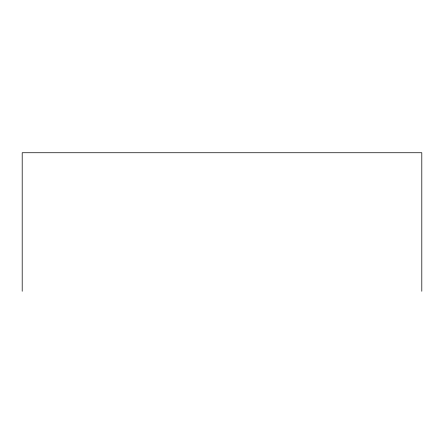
<?xml version="1.0" encoding="UTF-8"?>
<svg xmlns="http://www.w3.org/2000/svg" width="444" height="444" viewBox="0 0 444 444"><rect width="100%" height="100%" fill="white"/><g stroke="black" fill="none" stroke-linecap="round" stroke-linejoin="round"><path stroke-width="0.67" d="M421.8 291.264L421.8 152.736L22.2 152.736L22.2 291.264"/></g></svg>
